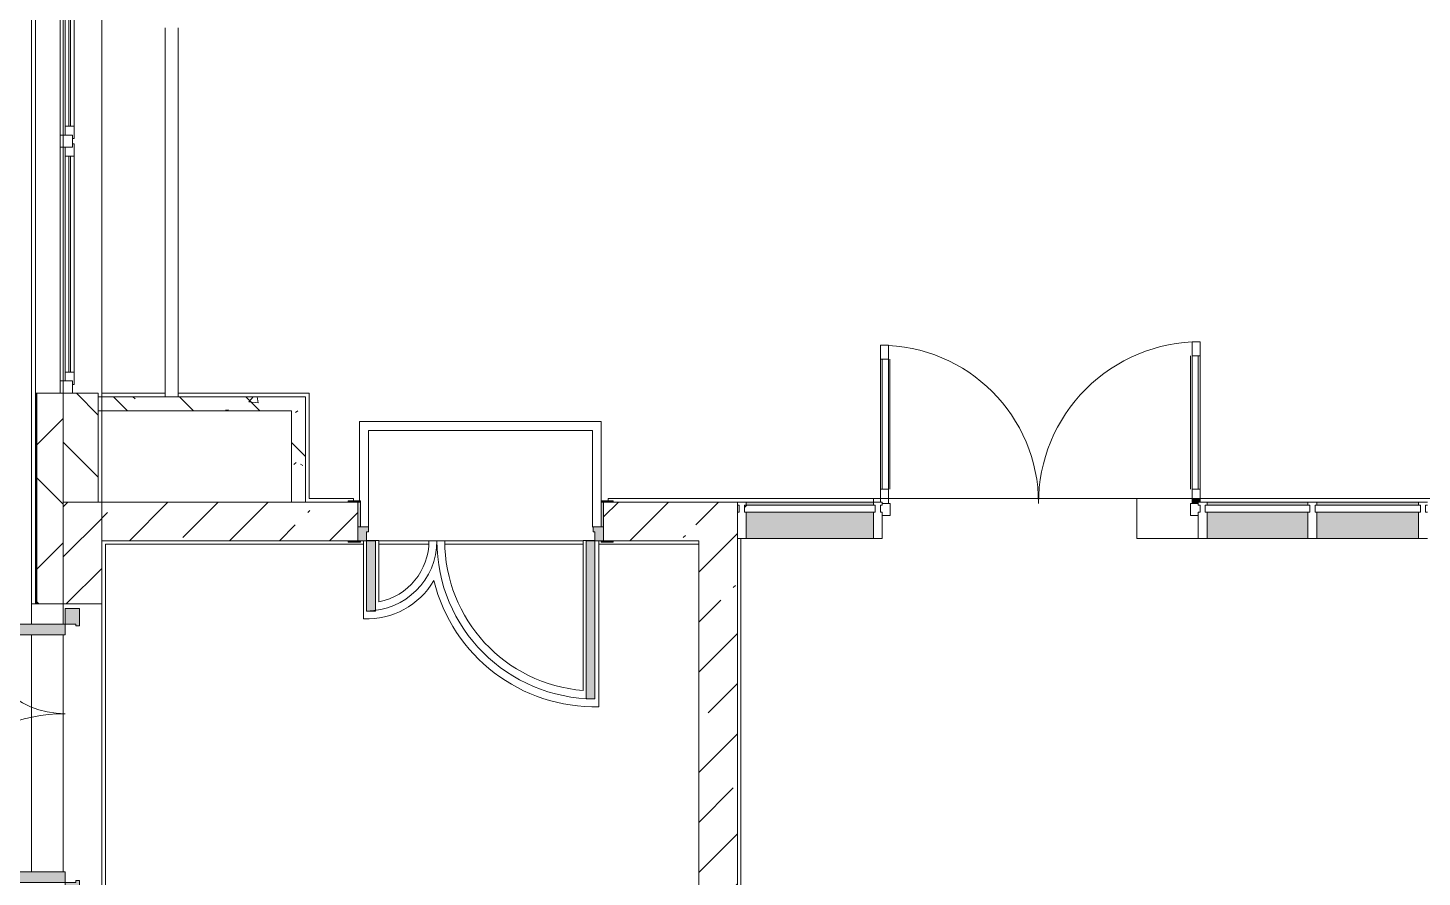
# Model space of a CAD drawing. Header units: millimetres. Extents: x 81671 to 282875, y -8553 to 29000.
# Drawn here: x 147448 to 155389, y 5765 to 10600 of the extents above; entities that cross this region are included whole.
import ezdxf

# ---------------------------------------------------------------- set-up
doc = ezdxf.new("R2010")
doc.units = ezdxf.units.MM
for name, color, linetype, lineweight, true_color in [('A-DETL-GENF-4', 7, 'Continuous', 5, 0xaaaaaa), ('A-DETL-GENF-5', 7, 'Continuous', 5, 0xe2e2e2), ('A-DOOR-5', 7, 'Continuous', 5, 0xe2e2e2), ('A-DOOR-6', 7, 'Continuous', 5, 0xaaaaaa), ('A-DOOR-FRAM-3', 7, 'Continuous', 5, 0xe2e2e2), ('A-DOOR-FRAM-4', 7, 'Continuous', 5, 0xaaaaaa), ('A-FLOR-3', 7, 'Continuous', 5, 0xaaaaaa), ('A-GLAZ-CWMG-3', 7, 'Continuous', 5, 0x383e42), ('I-WALL-7', 7, 'Continuous', 5, 0x787878)]:
    doc.layers.add(name, color=color, linetype=linetype, lineweight=lineweight, true_color=true_color)
for name, color, linetype, lineweight in [('A-GLAZ-3', 7, 'Continuous', 5), ('A-GLAZ-CURT-2', 7, 'Continuous', 5), ('A-GLAZ-CWMG-2', 7, 'Continuous', 5), ('A-WALL', 7, 'Continuous', 9), ('A-WALL-4', 7, 'Continuous', 5), ('I-WALL-5', 7, 'Continuous', 5), ('Оси', 7, 'Continuous', 9)]:
    doc.layers.add(name, color=color, linetype=linetype, lineweight=lineweight)
pattern_1 = [(45, (147759.1, 0), (-285.123, 285.123), []), (45, (148044.2, 0), (-285.123, 285.123), [504.031, -100.806, 16.764, -84.042])]
pattern_2 = [(135, (147759.1, 0), (-377.17, -377.17), [533.4, -88.9, 17.78, -88.9]), (135, (147759.1, 376.94), (-377.17, -377.17), []), (50, (147759.1, 0), (637.645, -55.787), [66.675, -733.425]), (355, (147759.1, 0), (-123.35, 668.7), [53.34, -586.74]), (100.451, (147812.23, -4.65), (514.3, 612.91), [56.665, -623.315]), (46.184, (147759.1, 177.8), (948.78, -147.15), [100.01, -1100.14]), (96.636, (147838.2, 165.5), (830.91, 866), [85, -934.97]), (351.184, (147759.1, 177.8), (830.92, 865.99), [80.01, -880.11]), (21, (147848, 133.35), (530.65, -357.928), [66.675, -733.425]), (326, (147848, 133.35), (216.31, 644.66), [53.34, -586.74]), (71.451, (147892.2, 103.5), (746.96, 286.724), [56.665, -623.315]), (37.5, (147759.1, 0), (10.8105, 295.9426), [16.764, -562.864, 16.764, -578.866, -588.962]), (37.5, (147759.1, 0), (10.8105, 295.9426), [-1175.258, 16.764, -572.198]), (7.5, (147759.1, 0), (233.869, 350.632), [16.764, -322.834, 16.764, -549.529, -224.472]), (7.5, (147759.1, 0), (233.869, 350.632), [-905.89, 16.764, -207.708]), (327.5, (147560.85, 0), (474.568, -20.051), [16.764, -205.486, 16.764, -676.656, -920.115]), (327.5, (147560.85, 0), (474.568, -20.051), [-915.67, 16.764, -903.35]), (317.5, (147471.95, 0), (518.452, 88.993), [16.764, -272.16, 16.764, -443.738, -653.415]), (317.5, (147471.95, 0), (518.452, 88.993), [-749.427, 16.764, -636.65])]

# ---------------------------------------------------------------- blocks, each defined once
blk = doc.blocks.new('120_Окно_СКБ_2Ст - 120_Окно_СКБ_2Ст 2300х2500 _мал створка справа_-22272277-1_4_3_птичка')
at = {"layer": 'A-GLAZ-3'}
for p, q in [((-1150, -127), (-1150, -57)), ((-1150, -57), (-1080, -57)), ((1150, -57), (-1150, -57)), ((-1080, -57), (-1080, -127)), ((250, -127), (250, -57)), ((250, -57), (320, -57)), ((320, -57), (320, -127)), ((1080, -127), (1080, -57)), ((1080, -57), (1150, -57)), ((1150, -57), (1150, -127)), ((-1080, -127), (-1150, -127)), ((-1150, -127), (-1100, -127)), ((-1080, -127), (-1100, -127)), ((-1100, -127), (-1100, -137)), ((-1100, -137), (270, -137)), ((270, -137), (-1100, -137)), ((250, -87), (-1080, -87)), ((-1080, -87), (-1080, -127)), ((-1030, -137), (-1030, -87)), ((-1030, -107), (200, -107)), ((200, -117), (-1030, -117)), ((200, -137), (200, -87)), ((250, -127), (250, -87)), ((320, -127), (250, -127)), ((270, -127), (250, -127)), ((270, -127), (300, -127)), ((270, -137), (270, -127)), ((320, -127), (300, -127)), ((300, -127), (300, -137)), ((300, -137), (1100, -137)), ((1100, -137), (300, -137)), ((1080, -87), (320, -87)), ((320, -87), (320, -127)), ((370, -137), (370, -87)), ((370, -107), (1030, -107)), ((1030, -117), (370, -117)), ((1030, -137), (1030, -87)), ((1080, -127), (1080, -87)), ((1150, -127), (1080, -127)), ((1100, -127), (1080, -127)), ((1100, -127), (1150, -127)), ((1100, -137), (1100, -127))]:
    blk.add_line(p, q, dxfattribs=at)
blk = doc.blocks.new('110_Дверь_СКБ_2Ст - Д-1 Лестничная клетка EIS60-24280000-1_4_3_птичка')
at = {"layer": 'A-DOOR-5'}
for points in [[(-587.5, 1010), (-637.5, 1010), (-637.5, 110), (-587.5, 110), (-587.5, 979.5)], [(639.2, 510), (612.5, 510), (612.5, 110), (662.5, 110), (662.5, 510)], [(697.5, 30), (702.2, -110), (712.5, -110), (712.5, 30), (702, 30)]]:
    blk.add_hatch(color=256, dxfattribs=at).paths.add_polyline_path(points)
h = blk.add_hatch(color=256, dxfattribs=at)
h.paths.add_polyline_path([(-687.5, 110), (-687.5, 30), (-627.5, 31.7), (-627.5, 60), (-637.5, 60), (-637.5, 110), (-660.9, 110)])
h.paths.add_polyline_path([(679.4, 110), (662.5, 109.3), (662.5, 60), (652.5, 60), (652.5, 30), (712.5, 31.7), (712.5, 110)])
at = {"layer": 'A-DOOR-FRAM-3'}
for points in [[(-672.5, 118), (-742.5, 118), (-742.5, 110), (-672.5, 110), (-672.5, 116.1)], [(767.5, 118), (697.5, 118), (697.5, 110), (767.5, 110)], [(-672.5, 30), (-687.5, 30), (-687.5, -110), (-672.5, -110), (-672.5, 24.8)], [(-708.9, -110), (-742.5, -110), (-742.5, -118), (-672.5, -118), (-673.1, -110), (-687.5, -110)], [(767.5, -110), (697.5, -110), (702.2, -118), (767.5, -118)]]:
    blk.add_hatch(color=256, dxfattribs=at).paths.add_polyline_path(points)
at = {"layer": 'A-DOOR-6'}
for p, q in [((-637.5, 1010), (-637.5, 110)), ((-587.5, 1010), (-637.5, 1010)), ((-587.5, 110), (-587.5, 1010)), ((662.5, 510), (612.5, 510)), ((612.5, 510), (612.5, 110)), ((662.5, 110), (662.5, 510)), ((-637.5, 110), (-587.5, 110)), ((612.5, 110), (662.5, 110))]:
    blk.add_line(p, q, dxfattribs=at)
for centre, radius, start, end in [((-637.5, 110), 900, 0, 90), ((662.5, 110), 400, 90, 180)]:
    blk.add_arc(centre, radius, start, end, dxfattribs=at)
at = {"layer": 'A-DOOR-FRAM-4'}
for p, q in [((-672.5, 118), (-742.5, 118)), ((-742.5, 118), (-742.5, 110)), ((-742.5, 110), (-672.5, 110)), ((-637.5, 110), (-687.5, 110)), ((-687.5, 110), (-687.5, 30)), ((-672.5, 110), (-672.5, 118)), ((-637.5, 60), (-637.5, 110)), ((662.5, 110), (662.5, 60)), ((712.5, 110), (662.5, 110)), ((767.5, 118), (697.5, 118)), ((697.5, 118), (697.5, 110)), ((697.5, 110), (767.5, 110)), ((712.5, 30), (712.5, 110)), ((767.5, 110), (767.5, 118)), ((-687.5, 30), (-627.5, 30)), ((-672.5, 30), (-687.5, 30)), ((-687.5, 30), (-687.5, -110)), ((-672.5, -110), (-672.5, 30)), ((-627.5, 60), (-637.5, 60)), ((-627.5, 30), (-627.5, 60)), ((662.5, 60), (652.5, 60)), ((652.5, 60), (652.5, 30)), ((652.5, 30), (712.5, 30)), ((712.5, 30), (697.5, 30)), ((697.5, 30), (697.5, -110)), ((712.5, -110), (712.5, 30)), ((-672.5, -110), (-742.5, -110)), ((-742.5, -110), (-742.5, -118)), ((-742.5, -118), (-672.5, -118)), ((-687.5, -110), (-672.5, -110)), ((-672.5, -118), (-672.5, -110)), ((697.5, -110), (712.5, -110)), ((767.5, -110), (697.5, -110)), ((697.5, -110), (697.5, -118)), ((697.5, -118), (767.5, -118)), ((767.5, -118), (767.5, -110))]:
    blk.add_line(p, q, dxfattribs=at)
blk = doc.blocks.new('110_Дверь_СКБ_2Ст_Наружная - ДН-1_л__ Двухстворчатая 1350 х3200 _ЛК_ в свету с верхним остеклением 2-22796854-1_4_3_птичка')
at = {"layer": 'A-DOOR-5'}
for points in [[(-715.5, 869), (-715.5, -91), (-655.5, -91), (-655.5, 869)], [(694.5, -79), (694.5, -91), (754.5, -91), (754.5, 419), (694.5, 419), (694.5, -12.6)]]:
    blk.add_hatch(color=256, dxfattribs=at).paths.add_polyline_path(points)
h = blk.add_hatch(color=256, dxfattribs=at)
h.paths.add_polyline_path([(-805.5, -171), (-705.5, -171), (-705.5, -151), (-715.5, -151), (-715.5, -91), (-805.5, -91)])
h.paths.add_polyline_path([(744.5, -171), (844.5, -171), (844.5, -91), (754.5, -91), (754.5, -151), (744.5, -151)])
at = {"layer": 'A-DOOR-6'}
for p, q in [((-715.5, 869), (-715.5, -91)), ((-655.5, 869), (-715.5, 869)), ((-655.5, -91), (-655.5, 869)), ((754.5, 419), (694.5, 419)), ((694.5, 419), (694.5, -91)), ((754.5, -91), (754.5, 419)), ((-715.5, -91), (-655.5, -91)), ((694.5, -91), (754.5, -91))]:
    blk.add_line(p, q, dxfattribs=at)
for centre, radius, start, end in [((-715.5, -91), 960, 0, 90), ((754.5, -91), 510, 90, 180)]:
    blk.add_arc(centre, radius, start, end, dxfattribs=at)
at = {"layer": 'A-DOOR-FRAM-4'}
for p, q in [((-715.5, -91), (-805.5, -91)), ((-805.5, -91), (-805.5, -171)), ((-715.5, -151), (-715.5, -91)), ((-705.5, -151), (-715.5, -151)), ((-705.5, -171), (-705.5, -151)), ((754.5, -151), (744.5, -151)), ((744.5, -151), (744.5, -171)), ((754.5, -91), (754.5, -151)), ((844.5, -91), (754.5, -91)), ((844.5, -171), (844.5, -91)), ((-805.5, -171), (-705.5, -171)), ((744.5, -171), (844.5, -171))]:
    blk.add_line(p, q, dxfattribs=at)
blk = doc.blocks.new('Системная панель - Стекло - 40мм-31924845-1_4_3_птичка')
at = {"layer": 'A-GLAZ-CURT-2'}
for p, q in [((300, 40), (-300, 40)), ((-300, 40), (-300, 0)), ((-300, 0), (300, 0)), ((300, 0), (300, 40))]:
    blk.add_line(p, q, dxfattribs=at)
blk = doc.blocks.new('Прямоугольный импост - Импост структурный с накладкой - 190мм-31923628-1_4_3_птичка')
at = {"layer": 'A-GLAZ-CWMG-3'}
for points in [[(7610, 7883), (7610, 7900), (7030, 7900), (7030, 7883)], [(7610, 7693), (7610, 7843), (7030, 7843), (7030, 7693), (7450.6, 7693)]]:
    blk.add_hatch(color=256, dxfattribs=at).paths.add_polyline_path(points)
at = {"layer": 'A-GLAZ-CWMG-2'}
for p, q in [((7030, 7900), (7610, 7900)), ((7030, 7693), (7610, 7693))]:
    blk.add_line(p, q, dxfattribs=at)
blk = doc.blocks.new('Прямоугольный импост - Импост структурный с накладкой - 190мм-31924846-1_4_3_птичка')
at = {"layer": 'A-GLAZ-CWMG-2'}
for p, q in [((-50, 0), (-50, 17)), ((-50, 17), (0, 17)), ((-40, 0), (-50, 0)), ((-40, -40), (-40, 0)), ((0, 0), (-10, 0)), ((-10, 0), (-10, -40)), ((0, 17), (0, 0)), ((-50, -190), (-50, -40)), ((-50, -40), (-40, -40)), ((-10, -40), (0, -40)), ((0, -40), (0, -190)), ((0, -190), (-50, -190))]:
    blk.add_line(p, q, dxfattribs=at)
blk = doc.blocks.new('Прямоугольный импост - Импост структурный с накладкой - 190мм-31924841-1_4_3_птичка')
at = {"layer": 'A-GLAZ-CWMG-2'}
for p, q in [((-25, 0), (-25, 17)), ((-25, 17), (25, 17)), ((-15, 0), (-25, 0)), ((-15, -40), (-15, 0)), ((25, 0), (15, 0)), ((15, 0), (15, -40)), ((25, 17), (25, 0)), ((-25, -190), (-25, -40)), ((-25, -40), (-15, -40)), ((15, -40), (25, -40)), ((25, -40), (25, -190)), ((25, -190), (-25, -190))]:
    blk.add_line(p, q, dxfattribs=at)
blk = doc.blocks.new('Прямоугольный импост - Импост структурный с накладкой - 190мм-32633541-1_4_3_птичка')
at = {"layer": 'A-GLAZ-CWMG-2'}
for p, q in [((0, 17), (-50, 17)), ((-50, 17), (-50, 0)), ((-50, 0), (-40, 0)), ((-40, 0), (-40, -40)), ((-10, -40), (-10, 0)), ((-10, 0), (0, 0)), ((-40, -40), (-50, -40)), ((-50, -40), (-50, -190)), ((0, -40), (-10, -40)), ((-50, -190), (0, -190))]:
    blk.add_line(p, q, dxfattribs=at)
blk = doc.blocks.new('Системная панель - Стекло - 40мм-31924851-1_4_3_птичка')
at = {"layer": 'A-GLAZ-CURT-2'}
for p, q in [((297.5, 40), (-297.5, 40)), ((-297.5, 40), (-297.5, 0)), ((-297.5, 0), (297.5, 0)), ((297.5, 0), (297.5, 40))]:
    blk.add_line(p, q, dxfattribs=at)
blk = doc.blocks.new('Дверь_Витражная_остекление_ - ДВН_CОШ в витраже В-6-31924853-1_4_3_птичка')
at = {"layer": 'A-DETL-GENF-5'}
blk.add_hatch(color=256, dxfattribs=at).paths.add_polyline_path([(-900, -10), (-900, -17), (-910, -17), (-910, -37), (-865, -37), (-865, -10)])
at = {"layer": 'A-DETL-GENF-4'}
for p, q in [((-900, 60), (-855, 60)), ((-855, 60), (-855, -10)), ((900, 60), (855, 60)), ((855, 60), (855, -10)), ((-910, -930), (-910, -17)), ((-910, -17), (-910, -930)), ((-865, -10), (-900, -10)), ((-865, -10), (-900, -10)), ((-855, -10), (-900, -10)), ((-865, -930), (-865, -10)), ((-865, -930), (-865, -10)), ((855, -10), (900, -10)), ((865, -10), (900, -10)), ((865, -910), (865, -10)), ((865, -10), (865, -910)), ((900, -10), (865, -10)), ((910, -910), (910, -17)), ((910, -910), (910, -17)), ((-910, -90), (-865, -90)), ((-900, -850), (-900, -90)), ((-856, -850), (-856, -90)), ((856, -830), (856, -90)), ((910, -90), (865, -90)), ((900, -830), (900, -90)), ((-910, -850), (-865, -850)), ((910, -830), (865, -830)), ((-910, -930), (-865, -930)), ((-910, -930), (-865, -930)), ((910, -910), (865, -910)), ((865, -910), (910, -910))]:
    blk.add_line(p, q, dxfattribs=at)
at = {"layer": 'A-DOOR-6'}
for p, q in [((-910, -930), (-910, -17)), ((910, -910), (910, -17))]:
    blk.add_line(p, q, dxfattribs=at)
for centre, radius, start, end in [((-910, -10), 920, 270, 0), ((910, -10), 900, 180, 270)]:
    blk.add_arc(centre, radius, start, end, dxfattribs=at)
blk = doc.blocks.new('Системная панель - Стекло - 40мм-31924990-1_4_3_птичка')
at = {"layer": 'A-GLAZ-CURT-2'}
h = blk.add_hatch(dxfattribs=at)
h.set_pattern_fill('FP_215', color=256, style=0, pattern_type=2)
h.set_pattern_definition([(225, (4642.5, 7383), (1414.2, -1414.2), [1000, -3000]), (225, (5642.5, 7883), (1414.2, -1414.2), [3000, -1000]), (225, (3642.5, 8383), (1414.2, -1414.2), [1000, -3000])])
h.paths.add_polyline_path([(372.5, 40), (-372.5, 40), (-372.5, 0), (372.5, 0), (372.5, 8.5)])
for p, q in [((372.5, 40), (-372.5, 40)), ((-372.5, 40), (-372.5, 0)), ((-372.5, 0), (372.5, 0)), ((372.5, 0), (372.5, 40))]:
    blk.add_line(p, q, dxfattribs=at)
blk = doc.blocks.new('Прямоугольный импост - Импост структурный с накладкой - 190мм-23800918-1_4_3_птичка')
at = {"layer": 'A-GLAZ-CWMG-3'}
for points in [[(3780, 7883), (4505, 7883), (4505, 7900), (3780, 7900)], [(3780, 7693), (4505, 7693), (4505, 7843), (3780, 7843)]]:
    blk.add_hatch(color=256, dxfattribs=at).paths.add_polyline_path(points)
at = {"layer": 'A-GLAZ-CWMG-2'}
for p, q in [((3780, 7900), (4505, 7900)), ((3780, 7693), (4505, 7693))]:
    blk.add_line(p, q, dxfattribs=at)
blk = doc.blocks.new('Прямоугольный импост - Импост структурный с накладкой - 190мм-31923825-1_4_3_птичка')
at = {"layer": 'A-GLAZ-CWMG-3'}
for points in [[(6980, 7883), (6980, 7900), (6405, 7900), (6405, 7883), (6780, 7883)], [(6810, 7693), (6980, 7693), (6980, 7843), (6405, 7843), (6405, 7693)]]:
    blk.add_hatch(color=256, dxfattribs=at).paths.add_polyline_path(points)
at = {"layer": 'A-GLAZ-CWMG-2'}
for p, q in [((6405, 7900), (6980, 7900)), ((6405, 7693), (6980, 7693))]:
    blk.add_line(p, q, dxfattribs=at)
blk = doc.blocks.new('Прямоугольный импост - Импост структурный с накладкой - 190мм-31924844-1_4_3_птичка')
at = {"layer": 'A-GLAZ-CWMG-2'}
for p, q in [((-25, 0), (-25, 17)), ((-25, 17), (25, 17)), ((-15, 0), (-25, 0)), ((-15, -40), (-15, 0)), ((25, 0), (15, 0)), ((15, 0), (15, -40)), ((25, 17), (25, 0)), ((-25, -190), (-25, -40)), ((-25, -40), (-15, -40)), ((15, -40), (25, -40)), ((25, -40), (25, -190)), ((25, -190), (-25, -190))]:
    blk.add_line(p, q, dxfattribs=at)
blk = doc.blocks.new('Зашивка приборов отопления14 - Зашивка приборов отопления-33280456-1_4_3_птичка')
at = {"layer": 'A-WALL-4'}
for p, q in [((37471.9, 23439), (35371.9, 23439)), ((35371.9, 23079), (37471.9, 23079)), ((37471.9, 23079), (35371.9, 23079)), ((35371.9, 23004), (37471.9, 23004))]:
    blk.add_line(p, q, dxfattribs=at)

msp = doc.modelspace()

# ---------------------------------------------------------------- hatches: boundary and pattern name
at = {"layer": 'A-WALL-4'}
h = msp.add_hatch(dxfattribs=at)
h.set_pattern_fill('FP_118', color=256, style=0, pattern_type=2)
h.set_pattern_definition([(45, (147759.1, 0), (-353.553, 353.553), []), (135, (147759.1, 0), (-353.553, -353.553), [])])
h.paths.add_polyline_path([(147649.1, -100), (147649.1, 3670), (147499.1, 3670), (147499.1, -100)])
h.paths.add_polyline_path([(147499.1, 5220), (147649.1, 5220), (147649.1, 5620), (147499.1, 5620), (147499.1, 5520)])
h.paths.add_polyline_path([(147649.1, 7320), (147649.1, 8520), (147499.1, 8520), (147499.1, 7320)])
h.paths.add_polyline_path([(147559.7, 10820), (147649.1, 10820), (147649.1, 12220), (147499.1, 12220), (147499.1, 10820)])
h.paths.add_polyline_path([(147604.8, 13120), (147649.1, 13120), (147648.5, 15350), (147499.1, 15350), (147499.1, 13120)])
h = msp.add_hatch(dxfattribs=at)
h.set_pattern_fill('FP_129', color=256, style=0, pattern_type=2)
h.set_pattern_definition([(135, (147759.1, 0), (-176.7767, -176.7767), [])])
h.paths.add_polyline_path([(147849.1, 7900), (147849.1, 8520), (147649.1, 8520), (147649.1, 7900)])
h.paths.add_polyline_path([(147649.1, 10820), (147849.1, 10820), (147849.1, 10900), (147649.1, 10900)])
h.paths.add_polyline_path([(147814.8, 11400), (147849.1, 11400), (147849.1, 12220), (147649.1, 12220), (147649.1, 11400)])
h.paths.add_polyline_path([(147761.2, 13120), (147849.1, 13120), (147849.1, 14700), (147649.1, 14700), (147649.1, 13120), (147758.4, 13120)])
at = {"layer": 'I-WALL-5'}
h = msp.add_hatch(dxfattribs=at)
h.set_pattern_fill('FP_98', color=256, style=0, pattern_type=2)
h.set_pattern_definition(pattern_1)
h.paths.add_polyline_path([(147869.1, -100), (147869.1, 3670), (147649.1, 3670), (147649.1, -100)])
h.paths.add_polyline_path([(147649.1, 5220), (147869.1, 5220), (147869.1, 5620), (147649.1, 5620), (147649.1, 5400)])
h.paths.add_polyline_path([(147649.1, 7320), (147869.1, 7320), (147868.1, 7900), (147649.1, 7900), (147649.1, 7874.5)])
h = msp.add_hatch(dxfattribs=at)
h.set_pattern_fill('FP_98', color=256, style=0, pattern_type=2)
h.set_pattern_definition(pattern_1)
h.paths.add_polyline_path([(151269.1, 7680), (151269.1, 7900), (150727.3, 7900), (150727.3, 7680), (151014.5, 7680)])
h.paths.add_polyline_path([(147889.1, 7680), (149327.3, 7680), (149327.3, 7900), (147869.1, 7900), (147869.1, 7680)])
h = msp.add_hatch(dxfattribs=at)
h.set_pattern_fill('FP_98', color=256, style=0, pattern_type=2)
h.set_pattern_definition(pattern_1)
h.paths.add_polyline_path([(151269.1, 120), (151489.1, 120), (151489.1, 7900), (151269.1, 7900), (151269.1, 147.3)])
at = {"layer": 'I-WALL-7'}
h = msp.add_hatch(dxfattribs=at)
h.set_pattern_fill('FP_127', color=256, style=0, pattern_type=2)
h.set_pattern_definition(pattern_2)
h.paths.add_polyline_path([(147869.1, 8420), (148949.1, 8420), (148949.1, 8500), (147849.1, 8500), (147849.1, 8420), (147868.1, 8420)])
h = msp.add_hatch(dxfattribs=at)
h.set_pattern_fill('FP_127', color=256, style=0, pattern_type=2)
h.set_pattern_definition(pattern_2)
h.paths.add_polyline_path([(149029.1, 7900), (149029.1, 8500), (148949.1, 8500), (148949.1, 7900)])

# ---------------------------------------------------------------- linework, layer by layer
at = {"layer": 'A-FLOR-3'}
for p, q in [((147869.1, 10600), (147869.1, 8520)), ((148229.1, 8520), (148229.1, 10600)), ((147869.1, 8520), (148229.1, 8520)), ((148304.1, 8520), (149049.1, 8520)), ((149049.1, 8520), (149049.1, 7920)), ((149337.6, 8358.3), (149337.6, 7908)), ((150712.9, 8358.3), (149337.6, 8358.3)), ((150712.9, 7908), (150712.9, 8358.3)), ((149387.6, 7758.3), (149387.6, 8308.3)), ((149387.6, 8308.3), (150662.9, 8308.3)), ((150662.9, 8308.3), (150662.9, 7758.3)), ((149049.1, 7920), (149302.3, 7920)), ((149302.3, 7920), (149302.3, 7908)), ((150752.3, 7908), (150752.3, 7920)), ((150752.3, 7920), (163499.1, 7920)), ((152264.1, 7920), (152264.1, 7900)), ((153764.1, 7693), (153764.1, 7920)), ((149360.4, 7660), (147889.1, 7660)), ((147889.1, 7660), (147889.1, 5520)), ((149360.4, 7680), (149360.4, 7235.3)), ((149447.4, 7680.7), (149377.3, 7680.7)), ((149447.4, 7332), (149447.4, 7680.7)), ((149447.4, 7680), (149732.3, 7680)), ((149730.6, 7660), (149447.4, 7660)), ((149822.3, 7680), (149732.3, 7680)), ((149822.3, 7680), (150610.7, 7680)), ((150610.7, 7660), (149823.5, 7660)), ((150677.3, 7680.7), (150610.7, 7680.7)), ((150610.7, 7680.7), (150610.7, 6827.6)), ((150700.7, 6735.3), (150700.7, 7680)), ((151269.1, 7660), (150700.7, 7660)), ((151509.1, 7693), (151509.1, 520)), ((154114.1, 7693), (153764.1, 7693))]:
    msp.add_line(p, q, dxfattribs=at)
for centre, radius, start, end in [((149377.3, 7680), 355, 281.38448, 360), ((150677.3, 7680), 855, 180, 265.5304), ((149377.3, 7680), 445, 267.81908, 329.31464), ((150677.3, 7680), 945, 193.90489, 271.41706)]:
    msp.add_arc(centre, radius, start, end, dxfattribs=at)
at = {"layer": 'A-WALL'}
for p, q in [((147496.1, 8520), (147496.1, 7320)), ((147499.1, 8520), (147499.1, 7320)), ((147649.1, 7320), (147649.1, 8520)), ((147849.1, 8500), (147849.1, 8420)), ((147849.1, 7900), (147649.1, 7900)), ((148949.1, 7900), (149029.1, 7900))]:
    msp.add_line(p, q, dxfattribs=at)
at = {"layer": 'A-WALL-4'}
for p, q in [((147469.1, 7205), (147469.1, 15380)), ((147491.1, 15358), (147491.1, 7320)), ((147649.1, 10820), (147649.1, 8520)), ((147849.1, 8520), (147491.1, 8520)), ((147849.1, 8500), (147849.1, 8520)), ((147849.1, 7900), (147849.1, 8420)), ((147469.1, 7320), (147649.1, 7320)), ((147649.1, 7320), (147649.1, 7205)), ((147469.1, 5795), (147469.1, 7145)), ((147649.1, 7145), (147649.1, 5795))]:
    msp.add_line(p, q, dxfattribs=at)
at = {"layer": 'I-WALL-5'}
for p, q in [((147869.1, 10900), (147869.1, 8500)), ((149029.1, 8500), (147849.1, 8500)), ((149029.1, 7900), (149029.1, 8500)), ((147849.1, 8420), (148949.1, 8420)), ((147869.1, 8420), (147869.1, 7900)), ((148949.1, 8420), (148949.1, 7900)), ((148949.1, 7900), (147849.1, 7900)), ((149272.3, 7900), (149029.1, 7900)), ((151489.1, 7900), (150782.3, 7900)), ((151489.1, -100), (151489.1, 7900)), ((147869.1, 7680), (149272.3, 7680)), ((147869.1, 7680), (147869.1, 5520)), ((150782.3, 7680), (151269.1, 7680)), ((151269.1, 7680), (151269.1, 535)), ((147649.1, 7320), (147869.1, 7320)), ((147649.1, 7205), (147649.1, 7320)), ((147649.1, 5795), (147649.1, 7145))]:
    msp.add_line(p, q, dxfattribs=at)
at = {"layer": 'Оси'}
msp.add_line((147869.1, 5439), (147869.1, 15380), dxfattribs=at)

# ---------------------------------------------------------------- block references
at = {"layer": 'A-DOOR-6'}
for name, p, rotation in [('Дверь_Витражная_остекление_ - ДВН_CОШ в витраже В-6-31924853-1_4_3_птичка', (153214.1, 7883), 180), ('110_Дверь_СКБ_2Ст - Д-1 Лестничная клетка EIS60-24280000-1_4_3_птичка', (150039.8, 7790), 180), ('110_Дверь_СКБ_2Ст_Наружная - ДН-1_л__ Двухстворчатая 1350 х3200 _ЛК_ в свету с верхним остеклением 2-22796854-1_4_3_птичка', (147570.1, 6450.5), 89.99999999999991)]:
    msp.add_blockref(name, p, dxfattribs=dict(at, rotation=rotation))
at = {"layer": 'A-GLAZ-3', "rotation": 89.99999999999991}
msp.add_blockref('120_Окно_СКБ_2Ст - 120_Окно_СКБ_2Ст 2300х2500 _мал створка справа_-22272277-1_4_3_птичка', (147574.1, 9670), dxfattribs=at)
at = {"layer": 'A-GLAZ-CURT-2', "rotation": 180}
for name, p in [('Системная панель - Стекло - 40мм-31924990-1_4_3_птичка', (151901.6, 7883)), ('Системная панель - Стекло - 40мм-31924851-1_4_3_птичка', (154451.6, 7883)), ('Системная панель - Стекло - 40мм-31924845-1_4_3_птичка', (155079.1, 7883))]:
    msp.add_blockref(name, p, dxfattribs=at)
at = {"layer": 'A-GLAZ-CWMG-2', "extrusion": (0, 0, -1)}
for name, p in [('Прямоугольный импост - Импост структурный с накладкой - 190мм-31924846-1_4_3_птичка', (-151489.1, 7883)), ('Прямоугольный импост - Импост структурный с накладкой - 190мм-31924841-1_4_3_птичка', (-152289.1, 7883)), ('Прямоугольный импост - Импост структурный с накладкой - 190мм-31924841-1_4_3_птичка', (-154139.1, 7883)), ('Прямоугольный импост - Импост структурный с накладкой - 190мм-31924844-1_4_3_птичка', (-154764.1, 7883))]:
    msp.add_blockref(name, p, dxfattribs=at)
at = {"layer": 'A-GLAZ-CWMG-2'}
for name, p in [('Прямоугольный импост - Импост структурный с накладкой - 190мм-23800918-1_4_3_птичка', (147759.1, 0)), ('Прямоугольный импост - Импост структурный с накладкой - 190мм-31923825-1_4_3_птичка', (147759.1, 0)), ('Прямоугольный импост - Импост структурный с накладкой - 190мм-31923628-1_4_3_птичка', (147759.1, 0)), ('Прямоугольный импост - Импост структурный с накладкой - 190мм-32633541-1_4_3_птичка', (155419.1, 7883))]:
    msp.add_blockref(name, p, dxfattribs=at)
at = {"layer": 'A-WALL-4', "rotation": 90.0000000000001}
msp.add_blockref('Зашивка приборов отопления14 - Зашивка приборов отопления-33280456-1_4_3_птичка', (171308.1, -26871.9), dxfattribs=at)

doc.saveas('drawing.dxf')
